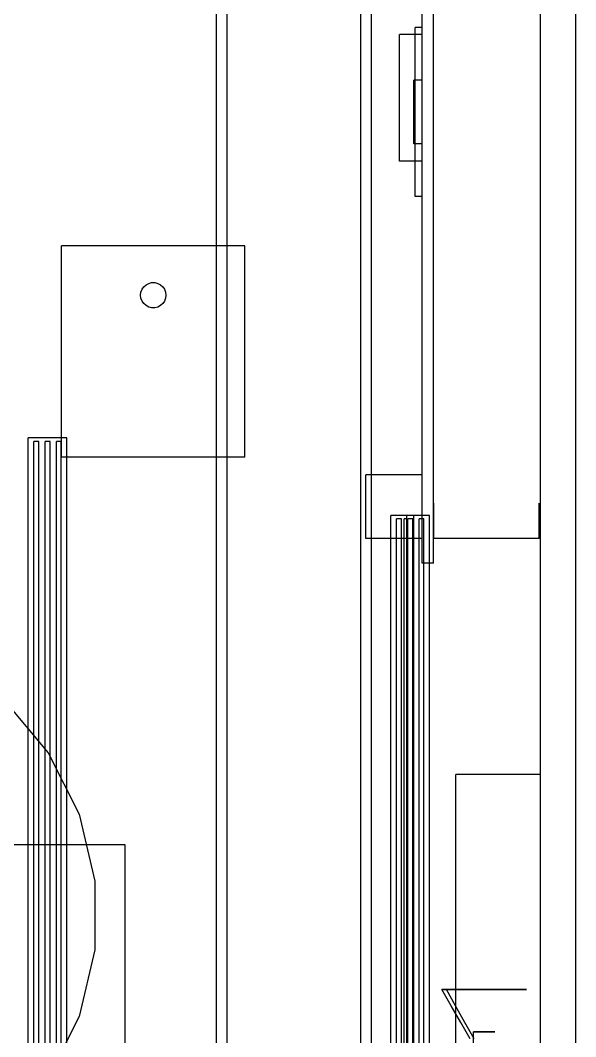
# Model space of a CAD drawing. Header units: millimetres. Extents: x -1355 to 669, y -1138 to 733.
# Drawn here: x -756.1 to -677.2, y 202.8 to 347 of the extents above; entities that cross this region are included whole.
import ezdxf

# ---------------------------------------------------------------- set-up
doc = ezdxf.new("R2010")
doc.units = ezdxf.units.MM
doc.layers.add('HIDDEN', color=8, linetype='Continuous')
doc.layers.add('VISIBLE', color=7, linetype='Continuous')

msp = doc.modelspace()

# ---------------------------------------------------------------- linework, layer by layer
at = {"layer": 'HIDDEN'}
for points in [[(-682.2, 5), (-682.2, 495)], [(-682.2, 5), (-682.2, 495)], [(-682.2, 5), (-682.2, 495)], [(-682.2, 5), (-682.2, 495)], [(-682.2, 5), (-682.2, 495)], [(-682.2, 5), (-682.2, 495)], [(-677.2, 5), (-677.2, 495)], [(-728.2, 38.8), (-728.2, 461)], [(-728.2, 38.8), (-728.2, 461)], [(-726.7, 38.8), (-726.7, 461)], [(-726.7, 38.8), (-726.7, 461)], [(-707.7, 38.8), (-707.7, 461)], [(-707.7, 38.8), (-707.7, 461)], [(-706.2, 38.8), (-706.2, 461)], [(-706.2, 38.8), (-706.2, 461)], [(-699, 270), (-699, 390)], [(-699, 270), (-699, 390)], [(-697.4, 270), (-697.4, 390)], [(-697.4, 270), (-697.4, 390)], [(-699, 345), (-702.2, 345)], [(-702.2, 327), (-702.2, 345)], [(-699, 345), (-702.2, 345)], [(-702.2, 327), (-702.2, 345)], [(-699, 346), (-700, 346)], [(-700, 322), (-700, 346)], [(-699, 346), (-700, 346)], [(-700, 322), (-700, 346)], [(-699, 322), (-699, 346)], [(-699, 322), (-699, 346)], [(-699, 327), (-699, 345)], [(-699, 327), (-699, 345)], [(-699, 338.5), (-700.2, 338.5)], [(-700.2, 329.5), (-700.2, 338.5)], [(-699, 338.5), (-700.2, 338.5)], [(-700.2, 329.5), (-700.2, 338.5)], [(-699, 329.5), (-699, 338.5)], [(-699, 329.5), (-699, 338.5)], [(-699, 329.5), (-700.2, 329.5)], [(-699, 329.5), (-700.2, 329.5)], [(-699, 327), (-702.2, 327)], [(-699, 327), (-702.2, 327)], [(-699, 322), (-700, 322)], [(-699, 322), (-700, 322)], [(-724.2, 315), (-750.2, 315)], [(-750.2, 285), (-750.2, 315)], [(-724.2, 315), (-750.2, 315)], [(-750.2, 285), (-750.2, 315)], [(-724.2, 285), (-724.2, 315)], [(-724.2, 285), (-724.2, 315)], [(-738.95, 308.43), (-738.79, 308.84)], [(-738.95, 308.43), (-738.79, 308.84)], [(-738.79, 308.84), (-738.55, 309.19)], [(-738.79, 308.84), (-738.55, 309.19)], [(-738.55, 309.19), (-738.22, 309.48)], [(-738.55, 309.19), (-738.22, 309.48)], [(-738.22, 309.48), (-737.84, 309.68)], [(-738.22, 309.48), (-737.84, 309.68)], [(-737.84, 309.68), (-737.42, 309.79)], [(-737.84, 309.68), (-737.42, 309.79)], [(-737.42, 309.79), (-736.98, 309.79)], [(-737.42, 309.79), (-736.98, 309.79)], [(-736.98, 309.79), (-736.56, 309.68)], [(-736.98, 309.79), (-736.56, 309.68)], [(-736.56, 309.68), (-736.18, 309.48)], [(-736.56, 309.68), (-736.18, 309.48)], [(-736.18, 309.48), (-735.85, 309.19)], [(-736.18, 309.48), (-735.85, 309.19)], [(-735.85, 309.19), (-735.6, 308.84)], [(-735.85, 309.19), (-735.6, 308.84)], [(-735.6, 308.84), (-735.45, 308.43)], [(-735.6, 308.84), (-735.45, 308.43)], [(-739, 308), (-738.95, 308.43)], [(-739, 308), (-738.95, 308.43)], [(-738.95, 307.57), (-739, 308)], [(-738.95, 307.57), (-739, 308)], [(-738.79, 307.16), (-738.95, 307.57)], [(-738.79, 307.16), (-738.95, 307.57)], [(-738.55, 306.81), (-738.79, 307.16)], [(-738.55, 306.81), (-738.79, 307.16)], [(-735.6, 307.16), (-735.85, 306.81)], [(-735.6, 307.16), (-735.85, 306.81)], [(-735.45, 307.57), (-735.6, 307.16)], [(-735.45, 307.57), (-735.6, 307.16)], [(-735.45, 308.43), (-735.4, 308)], [(-735.45, 308.43), (-735.4, 308)], [(-735.4, 308), (-735.45, 307.57)], [(-735.4, 308), (-735.45, 307.57)], [(-738.22, 306.52), (-738.55, 306.81)], [(-738.22, 306.52), (-738.55, 306.81)], [(-737.84, 306.32), (-738.22, 306.52)], [(-737.84, 306.32), (-738.22, 306.52)], [(-737.42, 306.21), (-737.84, 306.32)], [(-737.42, 306.21), (-737.84, 306.32)], [(-736.98, 306.21), (-737.42, 306.21)], [(-736.98, 306.21), (-737.42, 306.21)], [(-736.56, 306.32), (-736.98, 306.21)], [(-736.56, 306.32), (-736.98, 306.21)], [(-736.18, 306.52), (-736.56, 306.32)], [(-736.18, 306.52), (-736.56, 306.32)], [(-735.85, 306.81), (-736.18, 306.52)], [(-735.85, 306.81), (-736.18, 306.52)], [(-749.45, 287.75), (-754.95, 287.75)], [(-754.95, 7.57), (-754.95, 287.75)], [(-749.45, 287.75), (-754.95, 287.75)], [(-754.95, 7.57), (-754.95, 287.75)], [(-753.45, 287.25), (-754.15, 287.25)], [(-754.15, 8.07), (-754.15, 287.25)], [(-753.45, 287.25), (-754.15, 287.25)], [(-754.15, 8.07), (-754.15, 287.25)], [(-753.45, 8.07), (-753.45, 287.25)], [(-753.45, 8.07), (-753.45, 287.25)], [(-751.85, 287.25), (-752.55, 287.25)], [(-752.55, 8.07), (-752.55, 287.25)], [(-751.85, 287.25), (-752.55, 287.25)], [(-752.55, 8.07), (-752.55, 287.25)], [(-751.85, 8.07), (-751.85, 287.25)], [(-751.85, 8.07), (-751.85, 287.25)], [(-750.25, 287.25), (-750.95, 287.25)], [(-750.95, 8.07), (-750.95, 287.25)], [(-750.25, 287.25), (-750.95, 287.25)], [(-750.95, 8.07), (-750.95, 287.25)], [(-750.25, 8.07), (-750.25, 287.25)], [(-750.25, 8.07), (-750.25, 287.25)], [(-749.45, 7.57), (-749.45, 287.75)], [(-749.45, 7.57), (-749.45, 287.75)], [(-724.2, 285), (-750.2, 285)], [(-724.2, 285), (-750.2, 285)], [(-699, 282.5), (-707, 282.5)], [(-707, 273.5), (-707, 282.5)], [(-699, 282.5), (-707, 282.5)], [(-707, 273.5), (-707, 282.5)], [(-699, 273.5), (-699, 282.5)], [(-699, 273.5), (-699, 282.5)], [(-697.4, 278.5), (-697.4, 278.43)], [(-697.4, 278.43), (-697.4, 278.5)], [(-697.4, 278.5), (-697.4, 278.43)], [(-697.4, 278.43), (-697.4, 278.5)], [(-697.4, 278.43), (-697.4, 278.21)], [(-697.4, 278.21), (-697.4, 278.43)], [(-697.4, 278.43), (-697.4, 278.21)], [(-697.4, 278.21), (-697.4, 278.43)], [(-682.4, 278.5), (-682.4, 278.43)], [(-682.4, 278.43), (-682.4, 278.5)], [(-682.4, 278.5), (-682.4, 278.43)], [(-682.4, 278.43), (-682.4, 278.5)], [(-682.4, 278.43), (-682.4, 278.21)], [(-682.4, 278.21), (-682.4, 278.43)], [(-682.4, 278.43), (-682.4, 278.21)], [(-682.4, 278.21), (-682.4, 278.43)], [(-697.4, 278.21), (-697.4, 277.87)], [(-697.4, 277.87), (-697.4, 278.21)], [(-697.4, 278.21), (-697.4, 277.87)], [(-697.4, 277.87), (-697.4, 278.21)], [(-697.4, 277.87), (-697.4, 277.42)], [(-697.4, 277.42), (-697.4, 277.87)], [(-697.4, 277.87), (-697.4, 277.42)], [(-697.4, 277.42), (-697.4, 277.87)], [(-697.4, 277.42), (-697.4, 276.89)], [(-697.4, 276.89), (-697.4, 277.42)], [(-697.4, 277.42), (-697.4, 276.89)], [(-697.4, 276.89), (-697.4, 277.42)], [(-697.4, 276.89), (-697.4, 276.3)], [(-697.4, 276.3), (-697.4, 276.89)], [(-697.4, 276.89), (-697.4, 276.3)], [(-697.4, 276.3), (-697.4, 276.89)], [(-682.4, 278.21), (-682.4, 277.87)], [(-682.4, 277.87), (-682.4, 278.21)], [(-682.4, 278.21), (-682.4, 277.87)], [(-682.4, 277.87), (-682.4, 278.21)], [(-682.4, 277.87), (-682.4, 277.42)], [(-682.4, 277.42), (-682.4, 277.87)], [(-682.4, 277.87), (-682.4, 277.42)], [(-682.4, 277.42), (-682.4, 277.87)], [(-682.4, 277.42), (-682.4, 276.89)], [(-682.4, 276.89), (-682.4, 277.42)], [(-682.4, 277.42), (-682.4, 276.89)], [(-682.4, 276.89), (-682.4, 277.42)], [(-682.4, 276.89), (-682.4, 276.3)], [(-682.4, 276.3), (-682.4, 276.89)], [(-682.4, 276.89), (-682.4, 276.3)], [(-682.4, 276.3), (-682.4, 276.89)], [(-697.95, 276.75), (-703.45, 276.75)], [(-703.45, 7.57), (-703.45, 276.75)], [(-697.95, 276.75), (-703.45, 276.75)], [(-703.45, 7.57), (-703.45, 276.75)], [(-701.95, 276.25), (-702.65, 276.25)], [(-702.65, 8.07), (-702.65, 276.25)], [(-701.95, 276.25), (-702.65, 276.25)], [(-702.65, 8.07), (-702.65, 276.25)], [(-701.95, 8.07), (-701.95, 276.25)], [(-701.95, 8.07), (-701.95, 276.25)], [(-701.2, 276.25), (-701.55, 276.25)], [(-701.55, 3.45), (-701.55, 276.25)], [(-701.2, 276.25), (-701.55, 276.25)], [(-701.55, 3.45), (-701.55, 276.25)], [(-701.2, 276.25), (-701.55, 276.25)], [(-701.55, 3.45), (-701.55, 276.25)], [(-701.2, 276.25), (-701.55, 276.25)], [(-701.55, 3.45), (-701.55, 276.25)], [(-701.2, 276.25), (-701.55, 276.25)], [(-701.55, 3.45), (-701.55, 276.25)], [(-701.2, 276.25), (-701.55, 276.25)], [(-701.55, 3.45), (-701.55, 276.25)], [(-701.2, 276.25), (-701.55, 276.25)], [(-701.55, 3.67), (-701.55, 276.25)], [(-701.2, 276.25), (-701.55, 276.25)], [(-701.55, 3.67), (-701.55, 276.25)], [(-701.2, 276.25), (-701.55, 276.25)], [(-701.55, 3.67), (-701.55, 276.25)], [(-701.2, 276.25), (-701.55, 276.25)], [(-701.55, 3.67), (-701.55, 276.25)], [(-701.2, 276.25), (-701.55, 276.25)], [(-701.55, 3.67), (-701.55, 276.25)], [(-701.2, 276.25), (-701.55, 276.25)], [(-701.55, 3.67), (-701.55, 276.25)], [(-701.2, 276.25), (-701.55, 276.25)], [(-701.55, 3.89), (-701.55, 276.25)], [(-701.2, 276.25), (-701.55, 276.25)], [(-701.55, 3.89), (-701.55, 276.25)], [(-701.2, 276.25), (-701.55, 276.25)], [(-701.55, 3.89), (-701.55, 276.25)], [(-701.2, 276.25), (-701.55, 276.25)], [(-701.55, 3.89), (-701.55, 276.25)], [(-701.2, 276.25), (-701.55, 276.25)], [(-701.55, 3.89), (-701.55, 276.25)], [(-701.2, 276.25), (-701.55, 276.25)], [(-701.55, 3.89), (-701.55, 276.25)], [(-701.2, 276.25), (-701.55, 276.25)], [(-701.55, 4.11), (-701.55, 276.25)], [(-701.2, 276.25), (-701.55, 276.25)], [(-701.55, 4.11), (-701.55, 276.25)], [(-701.2, 276.25), (-701.55, 276.25)], [(-701.55, 4.11), (-701.55, 276.25)], [(-701.2, 276.25), (-701.55, 276.25)], [(-701.55, 4.11), (-701.55, 276.25)], [(-701.2, 276.25), (-701.55, 276.25)], [(-701.55, 4.11), (-701.55, 276.25)], [(-701.2, 276.25), (-701.55, 276.25)], [(-701.55, 4.11), (-701.55, 276.25)], [(-701.2, 276.25), (-701.55, 276.25)], [(-701.55, 4.33), (-701.55, 276.25)], [(-701.2, 276.25), (-701.55, 276.25)], [(-701.55, 4.33), (-701.55, 276.25)], [(-701.2, 276.25), (-701.55, 276.25)], [(-701.55, 4.33), (-701.55, 276.25)], [(-701.2, 276.25), (-701.55, 276.25)], [(-701.55, 4.33), (-701.55, 276.25)], [(-701.2, 276.25), (-701.55, 276.25)], [(-701.55, 4.33), (-701.55, 276.25)], [(-701.2, 276.25), (-701.55, 276.25)], [(-701.55, 4.33), (-701.55, 276.25)], [(-701.2, 276.25), (-701.55, 276.25)], [(-701.55, 4.55), (-701.55, 276.25)], [(-701.2, 276.25), (-701.55, 276.25)], [(-701.55, 4.55), (-701.55, 276.25)], [(-701.2, 276.25), (-701.55, 276.25)], [(-701.55, 4.55), (-701.55, 276.25)], [(-701.2, 276.25), (-701.55, 276.25)], [(-701.55, 4.55), (-701.55, 276.25)], [(-701.2, 276.25), (-701.55, 276.25)], [(-701.55, 4.55), (-701.55, 276.25)], [(-701.2, 276.25), (-701.55, 276.25)], [(-701.55, 4.55), (-701.55, 276.25)], [(-701.2, 276.25), (-701.55, 276.25)], [(-701.55, 4.77), (-701.55, 276.25)], [(-701.2, 276.25), (-701.55, 276.25)], [(-701.55, 4.77), (-701.55, 276.25)], [(-701.2, 276.25), (-701.55, 276.25)], [(-701.55, 4.77), (-701.55, 276.25)], [(-701.2, 276.25), (-701.55, 276.25)], [(-701.55, 4.77), (-701.55, 276.25)], [(-701.2, 276.25), (-701.55, 276.25)], [(-701.55, 4.77), (-701.55, 276.25)], [(-701.2, 276.25), (-701.55, 276.25)], [(-701.55, 4.77), (-701.55, 276.25)], [(-701.2, 276.25), (-701.55, 276.25)], [(-701.55, 4.99), (-701.55, 276.25)], [(-701.2, 276.25), (-701.55, 276.25)], [(-701.55, 4.99), (-701.55, 276.25)], [(-701.2, 276.25), (-701.55, 276.25)], [(-701.55, 4.99), (-701.55, 276.25)], [(-701.2, 276.25), (-701.55, 276.25)], [(-701.55, 4.99), (-701.55, 276.25)], [(-701.2, 276.25), (-701.55, 276.25)], [(-701.55, 4.99), (-701.55, 276.25)], [(-701.2, 276.25), (-701.55, 276.25)], [(-701.55, 4.99), (-701.55, 276.25)], [(-701.2, 276.25), (-701.55, 276.25)], [(-701.55, 5.21), (-701.55, 276.25)], [(-701.2, 276.25), (-701.55, 276.25)], [(-701.55, 5.21), (-701.55, 276.25)], [(-701.2, 276.25), (-701.55, 276.25)], [(-701.55, 5.21), (-701.55, 276.25)], [(-701.2, 276.25), (-701.55, 276.25)], [(-701.55, 5.21), (-701.55, 276.25)], [(-701.2, 276.25), (-701.55, 276.25)], [(-701.55, 5.21), (-701.55, 276.25)], [(-701.2, 276.25), (-701.55, 276.25)], [(-701.55, 5.21), (-701.55, 276.25)], [(-701.2, 276.25), (-701.55, 276.25)], [(-701.55, 5.43), (-701.55, 276.25)], [(-701.2, 276.25), (-701.55, 276.25)], [(-701.55, 5.43), (-701.55, 276.25)], [(-701.2, 276.25), (-701.55, 276.25)], [(-701.55, 5.43), (-701.55, 276.25)], [(-701.2, 276.25), (-701.55, 276.25)], [(-701.55, 5.43), (-701.55, 276.25)], [(-701.2, 276.25), (-701.55, 276.25)], [(-701.55, 5.43), (-701.55, 276.25)], [(-701.2, 276.25), (-701.55, 276.25)], [(-701.55, 5.43), (-701.55, 276.25)], [(-701.2, 276.25), (-701.55, 276.25)], [(-701.55, 5.65), (-701.55, 276.25)], [(-701.2, 276.25), (-701.55, 276.25)], [(-701.55, 5.65), (-701.55, 276.25)], [(-701.2, 276.25), (-701.55, 276.25)], [(-701.55, 5.65), (-701.55, 276.25)], [(-701.2, 276.25), (-701.55, 276.25)], [(-701.55, 5.65), (-701.55, 276.25)], [(-701.2, 276.25), (-701.55, 276.25)], [(-701.55, 5.65), (-701.55, 276.25)], [(-701.2, 276.25), (-701.55, 276.25)], [(-701.55, 5.65), (-701.55, 276.25)], [(-701.2, 276.25), (-701.55, 276.25)], [(-701.55, 5.87), (-701.55, 276.25)], [(-701.2, 276.25), (-701.55, 276.25)], [(-701.55, 5.87), (-701.55, 276.25)], [(-701.2, 276.25), (-701.55, 276.25)], [(-701.55, 5.87), (-701.55, 276.25)], [(-701.2, 276.25), (-701.55, 276.25)], [(-701.55, 5.87), (-701.55, 276.25)], [(-701.2, 276.25), (-701.55, 276.25)], [(-701.55, 5.87), (-701.55, 276.25)], [(-701.2, 276.25), (-701.55, 276.25)], [(-701.55, 5.87), (-701.55, 276.25)], [(-701.2, 276.25), (-701.55, 276.25)], [(-701.55, 6.09), (-701.55, 276.25)], [(-701.2, 276.25), (-701.55, 276.25)], [(-701.55, 6.09), (-701.55, 276.25)], [(-701.2, 276.25), (-701.55, 276.25)], [(-701.55, 6.09), (-701.55, 276.25)], [(-701.2, 276.25), (-701.55, 276.25)], [(-701.55, 6.09), (-701.55, 276.25)], [(-701.2, 276.25), (-701.55, 276.25)], [(-701.55, 6.09), (-701.55, 276.25)], [(-701.2, 276.25), (-701.55, 276.25)], [(-701.55, 6.09), (-701.55, 276.25)], [(-701.2, 276.25), (-701.55, 276.25)], [(-701.55, 6.31), (-701.55, 276.25)], [(-701.2, 276.25), (-701.55, 276.25)], [(-701.55, 6.31), (-701.55, 276.25)], [(-701.2, 276.25), (-701.55, 276.25)], [(-701.55, 6.31), (-701.55, 276.25)], [(-701.2, 276.25), (-701.55, 276.25)], [(-701.55, 6.31), (-701.55, 276.25)], [(-701.2, 276.25), (-701.55, 276.25)], [(-701.55, 6.31), (-701.55, 276.25)], [(-701.2, 276.25), (-701.55, 276.25)], [(-701.55, 6.31), (-701.55, 276.25)], [(-701.2, 276.25), (-701.55, 276.25)], [(-701.55, 6.53), (-701.55, 276.25)], [(-701.2, 276.25), (-701.55, 276.25)], [(-701.55, 6.53), (-701.55, 276.25)], [(-701.2, 276.25), (-701.55, 276.25)], [(-701.55, 6.53), (-701.55, 276.25)], [(-701.2, 276.25), (-701.55, 276.25)], [(-701.55, 6.53), (-701.55, 276.25)], [(-701.2, 276.25), (-701.55, 276.25)], [(-701.55, 6.53), (-701.55, 276.25)], [(-701.2, 276.25), (-701.55, 276.25)], [(-701.55, 6.53), (-701.55, 276.25)], [(-701.2, 276.25), (-701.55, 276.25)], [(-701.55, 6.75), (-701.55, 276.25)], [(-701.2, 276.25), (-701.55, 276.25)], [(-701.55, 6.75), (-701.55, 276.25)], [(-701.2, 276.25), (-701.55, 276.25)], [(-701.55, 6.75), (-701.55, 276.25)], [(-701.2, 276.25), (-701.55, 276.25)], [(-701.55, 6.75), (-701.55, 276.25)], [(-701.2, 276.25), (-701.55, 276.25)], [(-701.55, 6.75), (-701.55, 276.25)], [(-701.2, 276.25), (-701.55, 276.25)], [(-701.55, 6.75), (-701.55, 276.25)], [(-701.2, 276.25), (-701.55, 276.25)], [(-701.55, 6.97), (-701.55, 276.25)], [(-701.2, 276.25), (-701.55, 276.25)], [(-701.55, 6.97), (-701.55, 276.25)], [(-701.2, 276.25), (-701.55, 276.25)], [(-701.55, 6.97), (-701.55, 276.25)], [(-701.2, 276.25), (-701.55, 276.25)], [(-701.55, 6.97), (-701.55, 276.25)], [(-701.2, 276.25), (-701.55, 276.25)], [(-701.55, 6.97), (-701.55, 276.25)], [(-701.2, 276.25), (-701.55, 276.25)], [(-701.55, 6.97), (-701.55, 276.25)], [(-701.2, 276.25), (-701.55, 276.25)], [(-701.55, 7.19), (-701.55, 276.25)], [(-701.2, 276.25), (-701.55, 276.25)], [(-701.55, 7.19), (-701.55, 276.25)], [(-701.2, 276.25), (-701.55, 276.25)], [(-701.55, 7.19), (-701.55, 276.25)], [(-701.2, 276.25), (-701.55, 276.25)], [(-701.55, 7.19), (-701.55, 276.25)], [(-701.2, 276.25), (-701.55, 276.25)], [(-701.55, 7.19), (-701.55, 276.25)], [(-701.2, 276.25), (-701.55, 276.25)], [(-701.55, 7.19), (-701.55, 276.25)], [(-701.2, 276.25), (-701.55, 276.25)], [(-701.55, 7.41), (-701.55, 276.25)], [(-701.2, 276.25), (-701.55, 276.25)], [(-701.55, 7.41), (-701.55, 276.25)], [(-701.2, 276.25), (-701.55, 276.25)], [(-701.55, 7.41), (-701.55, 276.25)], [(-701.2, 276.25), (-701.55, 276.25)], [(-701.55, 7.41), (-701.55, 276.25)], [(-701.2, 276.25), (-701.55, 276.25)], [(-701.55, 7.41), (-701.55, 276.25)], [(-701.2, 276.25), (-701.55, 276.25)], [(-701.55, 7.41), (-701.55, 276.25)], [(-701.2, 276.25), (-701.55, 276.25)], [(-701.55, 7.63), (-701.55, 276.25)], [(-701.2, 276.25), (-701.55, 276.25)], [(-701.55, 7.63), (-701.55, 276.25)], [(-701.2, 276.25), (-701.55, 276.25)], [(-701.55, 7.63), (-701.55, 276.25)], [(-701.2, 276.25), (-701.55, 276.25)], [(-701.55, 7.63), (-701.55, 276.25)], [(-701.2, 276.25), (-701.55, 276.25)], [(-701.55, 7.63), (-701.55, 276.25)], [(-701.2, 276.25), (-701.55, 276.25)], [(-701.55, 7.63), (-701.55, 276.25)], [(-701.2, 276.25), (-701.55, 276.25)], [(-701.55, 7.85), (-701.55, 276.25)], [(-701.2, 276.25), (-701.55, 276.25)], [(-701.55, 7.85), (-701.55, 276.25)], [(-701.2, 276.25), (-701.55, 276.25)], [(-701.55, 7.85), (-701.55, 276.25)], [(-701.2, 276.25), (-701.55, 276.25)], [(-701.55, 7.85), (-701.55, 276.25)], [(-701.2, 276.25), (-701.55, 276.25)], [(-701.55, 7.85), (-701.55, 276.25)], [(-701.2, 276.25), (-701.55, 276.25)], [(-701.55, 7.85), (-701.55, 276.25)], [(-701.2, 276.25), (-701.55, 276.25)], [(-701.55, 8.29), (-701.55, 276.25)], [(-701.2, 276.25), (-701.55, 276.25)], [(-701.55, 8.29), (-701.55, 276.25)], [(-701.2, 276.25), (-701.55, 276.25)], [(-701.55, 8.29), (-701.55, 276.25)], [(-701.2, 276.25), (-701.55, 276.25)], [(-701.55, 8.29), (-701.55, 276.25)], [(-701.2, 276.25), (-701.55, 276.25)], [(-701.55, 8.29), (-701.55, 276.25)], [(-701.2, 276.25), (-701.55, 276.25)], [(-701.55, 8.29), (-701.55, 276.25)], [(-701.2, 276.25), (-701.55, 276.25)], [(-701.55, 8.51), (-701.55, 276.25)], [(-701.2, 276.25), (-701.55, 276.25)], [(-701.55, 8.51), (-701.55, 276.25)], [(-701.2, 276.25), (-701.55, 276.25)], [(-701.55, 8.51), (-701.55, 276.25)], [(-701.2, 276.25), (-701.55, 276.25)], [(-701.55, 8.51), (-701.55, 276.25)], [(-701.2, 276.25), (-701.55, 276.25)], [(-701.55, 8.51), (-701.55, 276.25)], [(-701.2, 276.25), (-701.55, 276.25)], [(-701.55, 8.51), (-701.55, 276.25)], [(-700.2, 276.75), (-701.2, 276.75)], [(-701.2, 2.95), (-701.2, 276.75)], [(-700.2, 276.75), (-701.2, 276.75)], [(-701.2, 2.95), (-701.2, 276.75)], [(-700.2, 276.75), (-701.2, 276.75)], [(-701.2, 3.17), (-701.2, 276.75)], [(-700.2, 276.75), (-701.2, 276.75)], [(-701.2, 3.17), (-701.2, 276.75)], [(-700.2, 276.75), (-701.2, 276.75)], [(-701.2, 3.39), (-701.2, 276.75)], [(-700.2, 276.75), (-701.2, 276.75)], [(-701.2, 3.39), (-701.2, 276.75)], [(-700.2, 276.75), (-701.2, 276.75)], [(-701.2, 3.61), (-701.2, 276.75)], [(-700.2, 276.75), (-701.2, 276.75)], [(-701.2, 3.61), (-701.2, 276.75)], [(-700.2, 276.75), (-701.2, 276.75)], [(-701.2, 3.83), (-701.2, 276.75)], [(-700.2, 276.75), (-701.2, 276.75)], [(-701.2, 3.83), (-701.2, 276.75)], [(-700.2, 276.75), (-701.2, 276.75)], [(-701.2, 4.05), (-701.2, 276.75)], [(-700.2, 276.75), (-701.2, 276.75)], [(-701.2, 4.05), (-701.2, 276.75)], [(-700.2, 276.75), (-701.2, 276.75)], [(-701.2, 4.27), (-701.2, 276.75)], [(-700.2, 276.75), (-701.2, 276.75)], [(-701.2, 4.27), (-701.2, 276.75)], [(-700.2, 276.75), (-701.2, 276.75)], [(-701.2, 4.49), (-701.2, 276.75)], [(-700.2, 276.75), (-701.2, 276.75)], [(-701.2, 4.49), (-701.2, 276.75)], [(-700.2, 276.75), (-701.2, 276.75)], [(-701.2, 4.71), (-701.2, 276.75)], [(-700.2, 276.75), (-701.2, 276.75)], [(-701.2, 4.71), (-701.2, 276.75)], [(-700.2, 276.75), (-701.2, 276.75)], [(-701.2, 4.93), (-701.2, 276.75)], [(-700.2, 276.75), (-701.2, 276.75)], [(-701.2, 4.93), (-701.2, 276.75)], [(-700.2, 276.75), (-701.2, 276.75)], [(-701.2, 5.15), (-701.2, 276.75)], [(-700.2, 276.75), (-701.2, 276.75)], [(-701.2, 5.15), (-701.2, 276.75)], [(-700.2, 276.75), (-701.2, 276.75)], [(-701.2, 5.37), (-701.2, 276.75)], [(-700.2, 276.75), (-701.2, 276.75)], [(-701.2, 5.37), (-701.2, 276.75)], [(-700.2, 276.75), (-701.2, 276.75)], [(-701.2, 5.59), (-701.2, 276.75)], [(-700.2, 276.75), (-701.2, 276.75)], [(-701.2, 5.59), (-701.2, 276.75)], [(-700.2, 276.75), (-701.2, 276.75)], [(-701.2, 5.81), (-701.2, 276.75)], [(-700.2, 276.75), (-701.2, 276.75)], [(-701.2, 5.81), (-701.2, 276.75)], [(-700.2, 276.75), (-701.2, 276.75)], [(-701.2, 6.03), (-701.2, 276.75)], [(-700.2, 276.75), (-701.2, 276.75)], [(-701.2, 6.03), (-701.2, 276.75)], [(-700.2, 276.75), (-701.2, 276.75)], [(-701.2, 6.25), (-701.2, 276.75)], [(-700.2, 276.75), (-701.2, 276.75)], [(-701.2, 6.25), (-701.2, 276.75)], [(-700.2, 276.75), (-701.2, 276.75)], [(-701.2, 6.47), (-701.2, 276.75)], [(-700.2, 276.75), (-701.2, 276.75)], [(-701.2, 6.47), (-701.2, 276.75)], [(-700.2, 276.75), (-701.2, 276.75)], [(-701.2, 6.69), (-701.2, 276.75)], [(-700.2, 276.75), (-701.2, 276.75)], [(-701.2, 6.69), (-701.2, 276.75)], [(-700.2, 276.75), (-701.2, 276.75)], [(-701.2, 6.91), (-701.2, 276.75)], [(-700.2, 276.75), (-701.2, 276.75)], [(-701.2, 6.91), (-701.2, 276.75)], [(-700.2, 276.75), (-701.2, 276.75)], [(-701.2, 7.13), (-701.2, 276.75)], [(-700.2, 276.75), (-701.2, 276.75)], [(-701.2, 7.13), (-701.2, 276.75)], [(-700.2, 276.75), (-701.2, 276.75)], [(-701.2, 7.35), (-701.2, 276.75)], [(-700.2, 276.75), (-701.2, 276.75)], [(-701.2, 7.35), (-701.2, 276.75)], [(-700.2, 276.75), (-701.2, 276.75)], [(-701.2, 7.79), (-701.2, 276.75)], [(-700.2, 276.75), (-701.2, 276.75)], [(-701.2, 7.79), (-701.2, 276.75)], [(-700.2, 276.75), (-701.2, 276.75)], [(-701.2, 8.01), (-701.2, 276.75)], [(-700.2, 276.75), (-701.2, 276.75)], [(-701.2, 8.01), (-701.2, 276.75)], [(-701.2, 3.45), (-701.2, 276.25)], [(-701.2, 3.45), (-701.2, 276.25)], [(-701.2, 3.45), (-701.2, 276.25)], [(-701.2, 3.45), (-701.2, 276.25)], [(-701.2, 3.45), (-701.2, 276.25)], [(-701.2, 3.45), (-701.2, 276.25)], [(-701.2, 3.67), (-701.2, 276.25)], [(-701.2, 3.67), (-701.2, 276.25)], [(-701.2, 3.67), (-701.2, 276.25)], [(-701.2, 3.67), (-701.2, 276.25)], [(-701.2, 3.67), (-701.2, 276.25)], [(-701.2, 3.67), (-701.2, 276.25)], [(-701.2, 3.89), (-701.2, 276.25)], [(-701.2, 3.89), (-701.2, 276.25)], [(-701.2, 3.89), (-701.2, 276.25)], [(-701.2, 3.89), (-701.2, 276.25)], [(-701.2, 3.89), (-701.2, 276.25)], [(-701.2, 3.89), (-701.2, 276.25)], [(-701.2, 4.11), (-701.2, 276.25)], [(-701.2, 4.11), (-701.2, 276.25)], [(-701.2, 4.11), (-701.2, 276.25)], [(-701.2, 4.11), (-701.2, 276.25)], [(-701.2, 4.11), (-701.2, 276.25)], [(-701.2, 4.11), (-701.2, 276.25)], [(-701.2, 4.33), (-701.2, 276.25)], [(-701.2, 4.33), (-701.2, 276.25)], [(-701.2, 4.33), (-701.2, 276.25)], [(-701.2, 4.33), (-701.2, 276.25)], [(-701.2, 4.33), (-701.2, 276.25)], [(-701.2, 4.33), (-701.2, 276.25)], [(-701.2, 4.55), (-701.2, 276.25)], [(-701.2, 4.55), (-701.2, 276.25)], [(-701.2, 4.55), (-701.2, 276.25)], [(-701.2, 4.55), (-701.2, 276.25)], [(-701.2, 4.55), (-701.2, 276.25)], [(-701.2, 4.55), (-701.2, 276.25)], [(-701.2, 4.77), (-701.2, 276.25)], [(-701.2, 4.77), (-701.2, 276.25)], [(-701.2, 4.77), (-701.2, 276.25)], [(-701.2, 4.77), (-701.2, 276.25)], [(-701.2, 4.77), (-701.2, 276.25)], [(-701.2, 4.77), (-701.2, 276.25)], [(-701.2, 4.99), (-701.2, 276.25)], [(-701.2, 4.99), (-701.2, 276.25)], [(-701.2, 4.99), (-701.2, 276.25)], [(-701.2, 4.99), (-701.2, 276.25)], [(-701.2, 4.99), (-701.2, 276.25)], [(-701.2, 4.99), (-701.2, 276.25)], [(-701.2, 5.21), (-701.2, 276.25)], [(-701.2, 5.21), (-701.2, 276.25)], [(-701.2, 5.21), (-701.2, 276.25)], [(-701.2, 5.21), (-701.2, 276.25)], [(-701.2, 5.21), (-701.2, 276.25)], [(-701.2, 5.21), (-701.2, 276.25)], [(-701.2, 5.43), (-701.2, 276.25)], [(-701.2, 5.43), (-701.2, 276.25)], [(-701.2, 5.43), (-701.2, 276.25)], [(-701.2, 5.43), (-701.2, 276.25)], [(-701.2, 5.43), (-701.2, 276.25)], [(-701.2, 5.43), (-701.2, 276.25)], [(-701.2, 5.65), (-701.2, 276.25)], [(-701.2, 5.65), (-701.2, 276.25)], [(-701.2, 5.65), (-701.2, 276.25)], [(-701.2, 5.65), (-701.2, 276.25)], [(-701.2, 5.65), (-701.2, 276.25)], [(-701.2, 5.65), (-701.2, 276.25)], [(-701.2, 5.87), (-701.2, 276.25)], [(-701.2, 5.87), (-701.2, 276.25)], [(-701.2, 5.87), (-701.2, 276.25)], [(-701.2, 5.87), (-701.2, 276.25)], [(-701.2, 5.87), (-701.2, 276.25)], [(-701.2, 5.87), (-701.2, 276.25)], [(-701.2, 6.09), (-701.2, 276.25)], [(-701.2, 6.09), (-701.2, 276.25)], [(-701.2, 6.09), (-701.2, 276.25)], [(-701.2, 6.09), (-701.2, 276.25)], [(-701.2, 6.09), (-701.2, 276.25)], [(-701.2, 6.09), (-701.2, 276.25)], [(-701.2, 6.31), (-701.2, 276.25)], [(-701.2, 6.31), (-701.2, 276.25)], [(-701.2, 6.31), (-701.2, 276.25)], [(-701.2, 6.31), (-701.2, 276.25)], [(-701.2, 6.31), (-701.2, 276.25)], [(-701.2, 6.31), (-701.2, 276.25)], [(-701.2, 6.53), (-701.2, 276.25)], [(-701.2, 6.53), (-701.2, 276.25)], [(-701.2, 6.53), (-701.2, 276.25)], [(-701.2, 6.53), (-701.2, 276.25)], [(-701.2, 6.53), (-701.2, 276.25)], [(-701.2, 6.53), (-701.2, 276.25)], [(-701.2, 6.75), (-701.2, 276.25)], [(-701.2, 6.75), (-701.2, 276.25)], [(-701.2, 6.75), (-701.2, 276.25)], [(-701.2, 6.75), (-701.2, 276.25)], [(-701.2, 6.75), (-701.2, 276.25)], [(-701.2, 6.75), (-701.2, 276.25)], [(-701.2, 6.97), (-701.2, 276.25)], [(-701.2, 6.97), (-701.2, 276.25)], [(-701.2, 6.97), (-701.2, 276.25)], [(-701.2, 6.97), (-701.2, 276.25)], [(-701.2, 6.97), (-701.2, 276.25)], [(-701.2, 6.97), (-701.2, 276.25)], [(-701.2, 7.19), (-701.2, 276.25)], [(-701.2, 7.19), (-701.2, 276.25)], [(-701.2, 7.19), (-701.2, 276.25)], [(-701.2, 7.19), (-701.2, 276.25)], [(-701.2, 7.19), (-701.2, 276.25)], [(-701.2, 7.19), (-701.2, 276.25)], [(-701.2, 7.41), (-701.2, 276.25)], [(-701.2, 7.41), (-701.2, 276.25)], [(-701.2, 7.41), (-701.2, 276.25)], [(-701.2, 7.41), (-701.2, 276.25)], [(-701.2, 7.41), (-701.2, 276.25)], [(-701.2, 7.41), (-701.2, 276.25)], [(-701.2, 7.63), (-701.2, 276.25)], [(-701.2, 7.63), (-701.2, 276.25)], [(-701.2, 7.63), (-701.2, 276.25)], [(-701.2, 7.63), (-701.2, 276.25)], [(-701.2, 7.63), (-701.2, 276.25)], [(-701.2, 7.63), (-701.2, 276.25)], [(-701.2, 7.85), (-701.2, 276.25)], [(-701.2, 7.85), (-701.2, 276.25)], [(-701.2, 7.85), (-701.2, 276.25)], [(-701.2, 7.85), (-701.2, 276.25)], [(-701.2, 7.85), (-701.2, 276.25)], [(-701.2, 7.85), (-701.2, 276.25)], [(-701.2, 8.29), (-701.2, 276.25)], [(-701.2, 8.29), (-701.2, 276.25)], [(-701.2, 8.29), (-701.2, 276.25)], [(-701.2, 8.29), (-701.2, 276.25)], [(-701.2, 8.29), (-701.2, 276.25)], [(-701.2, 8.29), (-701.2, 276.25)], [(-701.2, 8.51), (-701.2, 276.25)], [(-701.2, 8.51), (-701.2, 276.25)], [(-701.2, 8.51), (-701.2, 276.25)], [(-701.2, 8.51), (-701.2, 276.25)], [(-701.2, 8.51), (-701.2, 276.25)], [(-701.2, 8.51), (-701.2, 276.25)], [(-700.35, 276.25), (-701.05, 276.25)], [(-701.05, 8.07), (-701.05, 276.25)], [(-700.35, 276.25), (-701.05, 276.25)], [(-701.05, 8.07), (-701.05, 276.25)], [(-700.35, 8.07), (-700.35, 276.25)], [(-700.35, 8.07), (-700.35, 276.25)], [(-700.2, 2.95), (-700.2, 276.75)], [(-700.2, 2.95), (-700.2, 276.75)], [(-700.2, 3.17), (-700.2, 276.75)], [(-700.2, 3.17), (-700.2, 276.75)], [(-700.2, 3.39), (-700.2, 276.75)], [(-700.2, 3.39), (-700.2, 276.75)], [(-700.2, 3.61), (-700.2, 276.75)], [(-700.2, 3.61), (-700.2, 276.75)], [(-700.2, 3.83), (-700.2, 276.75)], [(-700.2, 3.83), (-700.2, 276.75)], [(-700.2, 4.05), (-700.2, 276.75)], [(-700.2, 4.05), (-700.2, 276.75)], [(-700.2, 4.27), (-700.2, 276.75)], [(-700.2, 4.27), (-700.2, 276.75)], [(-700.2, 4.49), (-700.2, 276.75)], [(-700.2, 4.49), (-700.2, 276.75)], [(-700.2, 4.71), (-700.2, 276.75)], [(-700.2, 4.71), (-700.2, 276.75)], [(-700.2, 4.93), (-700.2, 276.75)], [(-700.2, 4.93), (-700.2, 276.75)], [(-700.2, 5.15), (-700.2, 276.75)], [(-700.2, 5.15), (-700.2, 276.75)], [(-700.2, 5.37), (-700.2, 276.75)], [(-700.2, 5.37), (-700.2, 276.75)], [(-700.2, 5.59), (-700.2, 276.75)], [(-700.2, 5.59), (-700.2, 276.75)], [(-700.2, 5.81), (-700.2, 276.75)], [(-700.2, 5.81), (-700.2, 276.75)], [(-700.2, 6.03), (-700.2, 276.75)], [(-700.2, 6.03), (-700.2, 276.75)], [(-700.2, 6.25), (-700.2, 276.75)], [(-700.2, 6.25), (-700.2, 276.75)], [(-700.2, 6.47), (-700.2, 276.75)], [(-700.2, 6.47), (-700.2, 276.75)], [(-700.2, 6.69), (-700.2, 276.75)], [(-700.2, 6.69), (-700.2, 276.75)], [(-700.2, 6.91), (-700.2, 276.75)], [(-700.2, 6.91), (-700.2, 276.75)], [(-700.2, 7.13), (-700.2, 276.75)], [(-700.2, 7.13), (-700.2, 276.75)], [(-700.2, 7.35), (-700.2, 276.75)], [(-700.2, 7.35), (-700.2, 276.75)], [(-700.2, 7.79), (-700.2, 276.75)], [(-700.2, 7.79), (-700.2, 276.75)], [(-700.2, 8.01), (-700.2, 276.75)], [(-700.2, 8.01), (-700.2, 276.75)], [(-698.75, 276.25), (-699.45, 276.25)], [(-699.45, 8.07), (-699.45, 276.25)], [(-698.75, 276.25), (-699.45, 276.25)], [(-699.45, 8.07), (-699.45, 276.25)], [(-698.75, 8.07), (-698.75, 276.25)], [(-698.75, 8.07), (-698.75, 276.25)], [(-697.95, 7.57), (-697.95, 276.75)], [(-697.95, 7.57), (-697.95, 276.75)], [(-697.4, 276.3), (-697.4, 275.7)], [(-697.4, 275.7), (-697.4, 276.3)], [(-697.4, 276.3), (-697.4, 275.7)], [(-697.4, 275.7), (-697.4, 276.3)], [(-697.4, 275.7), (-697.4, 275.11)], [(-697.4, 275.11), (-697.4, 275.7)], [(-697.4, 275.7), (-697.4, 275.11)], [(-697.4, 275.11), (-697.4, 275.7)], [(-682.4, 276.3), (-682.4, 275.7)], [(-682.4, 275.7), (-682.4, 276.3)], [(-682.4, 276.3), (-682.4, 275.7)], [(-682.4, 275.7), (-682.4, 276.3)], [(-682.4, 275.7), (-682.4, 275.11)], [(-682.4, 275.11), (-682.4, 275.7)], [(-682.4, 275.7), (-682.4, 275.11)], [(-682.4, 275.11), (-682.4, 275.7)], [(-697.4, 275.11), (-697.4, 274.58)], [(-697.4, 274.58), (-697.4, 275.11)], [(-697.4, 275.11), (-697.4, 274.58)], [(-697.4, 274.58), (-697.4, 275.11)], [(-697.4, 274.58), (-697.4, 274.13)], [(-697.4, 274.13), (-697.4, 274.58)], [(-697.4, 274.58), (-697.4, 274.13)], [(-697.4, 274.13), (-697.4, 274.58)], [(-697.4, 274.13), (-697.4, 273.79)], [(-697.4, 273.79), (-697.4, 274.13)], [(-697.4, 274.13), (-697.4, 273.79)], [(-697.4, 273.79), (-697.4, 274.13)], [(-682.4, 275.11), (-682.4, 274.58)], [(-682.4, 274.58), (-682.4, 275.11)], [(-682.4, 275.11), (-682.4, 274.58)], [(-682.4, 274.58), (-682.4, 275.11)], [(-682.4, 274.58), (-682.4, 274.13)], [(-682.4, 274.13), (-682.4, 274.58)], [(-682.4, 274.58), (-682.4, 274.13)], [(-682.4, 274.13), (-682.4, 274.58)], [(-682.4, 274.13), (-682.4, 273.79)], [(-682.4, 273.79), (-682.4, 274.13)], [(-682.4, 274.13), (-682.4, 273.79)], [(-682.4, 273.79), (-682.4, 274.13)], [(-699, 273.5), (-707, 273.5)], [(-699, 273.5), (-707, 273.5)], [(-697.4, 273.79), (-697.4, 273.57)], [(-697.4, 273.57), (-697.4, 273.79)], [(-697.4, 273.79), (-697.4, 273.57)], [(-697.4, 273.57), (-697.4, 273.79)], [(-697.4, 273.57), (-697.4, 273.5)], [(-697.4, 273.5), (-697.4, 273.57)], [(-697.4, 273.57), (-697.4, 273.5)], [(-697.4, 273.5), (-697.4, 273.57)], [(-682.4, 273.5), (-697.4, 273.5)], [(-682.4, 273.5), (-697.4, 273.5)], [(-682.4, 273.79), (-682.4, 273.57)], [(-682.4, 273.57), (-682.4, 273.79)], [(-682.4, 273.79), (-682.4, 273.57)], [(-682.4, 273.57), (-682.4, 273.79)], [(-682.4, 273.57), (-682.4, 273.5)], [(-682.4, 273.5), (-682.4, 273.57)], [(-682.4, 273.57), (-682.4, 273.5)], [(-682.4, 273.5), (-682.4, 273.57)], [(-697.4, 270), (-699, 270)], [(-697.4, 270), (-699, 270)], [(-758.38, 250.55), (-752.11, 243.08)], [(-758.38, 250.55), (-752.11, 243.08)], [(-752.11, 243.08), (-747.73, 234.36)], [(-752.11, 243.08), (-747.73, 234.36)], [(-682.2, 240), (-694.2, 240)], [(-694.2, 200), (-694.2, 240)], [(-682.2, 240), (-694.2, 240)], [(-694.2, 200), (-694.2, 240)], [(-682.2, 200), (-682.2, 240)], [(-682.2, 200), (-682.2, 240)], [(-747.73, 234.36), (-745.48, 224.88)], [(-747.73, 234.36), (-745.48, 224.88)], [(-741.2, 230), (-797.2, 230)], [(-741.2, 230), (-797.2, 230)], [(-741.2, 170), (-741.2, 230)], [(-741.2, 170), (-741.2, 230)], [(-745.48, 224.88), (-745.48, 215.12)], [(-745.48, 224.88), (-745.48, 215.12)], [(-745.48, 215.12), (-747.73, 205.64)], [(-745.48, 215.12), (-747.73, 205.64)], [(-694.87, 207.17), (-696.2, 209.5)], [(-696.02, 209.5), (-696.2, 209.5)], [(-696.2, 209.5), (-696.02, 209.5)], [(-695.51, 209.5), (-696.02, 209.5)], [(-696.02, 209.5), (-695.51, 209.5)], [(-694.25, 207.17), (-695.56, 209.5)], [(-695.4, 209.5), (-695.56, 209.5)], [(-695.56, 209.5), (-695.4, 209.5)], [(-694.69, 209.5), (-695.51, 209.5)], [(-695.51, 209.5), (-694.69, 209.5)], [(-694.95, 209.5), (-695.4, 209.5)], [(-695.4, 209.5), (-694.95, 209.5)], [(-694.21, 209.5), (-694.95, 209.5)], [(-694.95, 209.5), (-694.21, 209.5)], [(-693.61, 209.5), (-694.69, 209.5)], [(-694.69, 209.5), (-693.61, 209.5)], [(-693.24, 209.5), (-694.21, 209.5)], [(-694.21, 209.5), (-693.24, 209.5)], [(-692.33, 209.5), (-693.61, 209.5)], [(-693.61, 209.5), (-692.33, 209.5)], [(-692.1, 209.5), (-693.24, 209.5)], [(-693.24, 209.5), (-692.1, 209.5)], [(-690.92, 209.5), (-692.33, 209.5)], [(-692.33, 209.5), (-690.92, 209.5)], [(-690.84, 209.5), (-692.1, 209.5)], [(-692.1, 209.5), (-690.84, 209.5)], [(-689.48, 209.5), (-690.92, 209.5)], [(-690.92, 209.5), (-689.48, 209.5)], [(-689.55, 209.5), (-690.84, 209.5)], [(-690.84, 209.5), (-689.55, 209.5)], [(-688.3, 209.5), (-689.55, 209.5)], [(-689.55, 209.5), (-688.3, 209.5)], [(-688.07, 209.5), (-689.48, 209.5)], [(-689.48, 209.5), (-688.07, 209.5)], [(-687.15, 209.5), (-688.3, 209.5)], [(-688.3, 209.5), (-687.15, 209.5)], [(-686.79, 209.5), (-688.07, 209.5)], [(-688.07, 209.5), (-686.79, 209.5)], [(-686.19, 209.5), (-687.15, 209.5)], [(-687.15, 209.5), (-686.19, 209.5)], [(-685.71, 209.5), (-686.79, 209.5)], [(-686.79, 209.5), (-685.71, 209.5)], [(-685.45, 209.5), (-686.19, 209.5)], [(-686.19, 209.5), (-685.45, 209.5)], [(-684.89, 209.5), (-685.71, 209.5)], [(-685.71, 209.5), (-684.89, 209.5)], [(-684.99, 209.5), (-685.45, 209.5)], [(-685.45, 209.5), (-684.99, 209.5)], [(-684.84, 209.5), (-684.99, 209.5)], [(-684.99, 209.5), (-684.84, 209.5)], [(-684.37, 209.5), (-684.89, 209.5)], [(-684.89, 209.5), (-684.37, 209.5)], [(-684.2, 209.5), (-684.37, 209.5)], [(-684.37, 209.5), (-684.2, 209.5)], [(-693.53, 204.83), (-694.87, 207.17)], [(-692.94, 204.83), (-694.25, 207.17)], [(-747.73, 205.64), (-752.11, 196.92)], [(-747.73, 205.64), (-752.11, 196.92)], [(-692.2, 202.5), (-693.53, 204.83)], [(-691.64, 202.5), (-692.94, 204.83)], [(-691.7, 194.5), (-691.7, 203.5)], [(-691.65, 203.5), (-691.7, 203.5)], [(-691.7, 203.5), (-691.65, 203.5)], [(-691.53, 203.5), (-691.65, 203.5)], [(-691.65, 203.5), (-691.53, 203.5)], [(-691.32, 203.5), (-691.53, 203.5)], [(-691.53, 203.5), (-691.32, 203.5)], [(-691.05, 203.5), (-691.32, 203.5)], [(-691.32, 203.5), (-691.05, 203.5)], [(-690.73, 203.5), (-691.05, 203.5)], [(-691.05, 203.5), (-690.73, 203.5)], [(-690.38, 203.5), (-690.73, 203.5)], [(-690.73, 203.5), (-690.38, 203.5)], [(-690.02, 203.5), (-690.38, 203.5)], [(-690.38, 203.5), (-690.02, 203.5)], [(-689.67, 203.5), (-690.02, 203.5)], [(-690.02, 203.5), (-689.67, 203.5)], [(-689.35, 203.5), (-689.67, 203.5)], [(-689.67, 203.5), (-689.35, 203.5)], [(-689.08, 203.5), (-689.35, 203.5)], [(-689.35, 203.5), (-689.08, 203.5)], [(-688.87, 203.5), (-689.08, 203.5)], [(-689.08, 203.5), (-688.87, 203.5)], [(-688.74, 203.5), (-688.87, 203.5)], [(-688.87, 203.5), (-688.74, 203.5)], [(-688.7, 203.5), (-688.74, 203.5)], [(-688.74, 203.5), (-688.7, 203.5)]]:
    msp.add_lwpolyline(points, dxfattribs=at)
at = {"layer": 'VISIBLE'}
for points in [[(-682.2, 48.09), (-682.2, 495)], [(-682.2, 48.09), (-682.2, 495)], [(-677.2, 48.09), (-677.2, 495)]]:
    msp.add_lwpolyline(points, dxfattribs=at)

doc.saveas('drawing.dxf')
